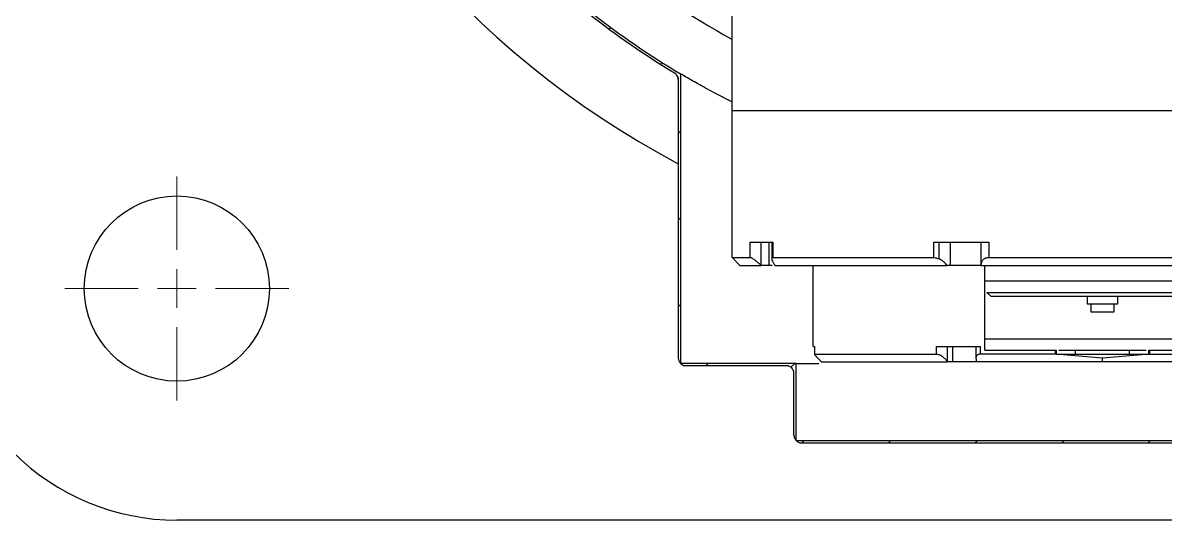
# Model space of a CAD drawing. Header units: millimetres. Extents: x -15 to 1174, y 15 to 856.
# Drawn here: x 78.4 to 137.6, y 346.2 to 372 of the extents above; entities that cross this region are included whole.
import ezdxf

# ---------------------------------------------------------------- set-up
doc = ezdxf.new("R2010")
doc.units = ezdxf.units.MM
doc.layers.get('0').update_dxf_attribs({"lineweight": 25})

# ---------------------------------------------------------------- blocks, each defined once
blk = doc.blocks.new('SW_HATCH_1')
at = {"color": 0, "linetype": 'Continuous', "lineweight": 18}
for p, q in [((-46.48337824200641, -10.56235375772979), (-46.39758211485387, -10.47655763057728)), ((-43.81633633417301, -12.38543991043087), (-43.72931560059054, -12.29841917684841)), ((-42.90127145765485, -15.96050309444611), (-42.78127140898199, -15.84050304577329)), ((-42.90127142771197, -20.45063112503748), (-42.78127137903906, -20.33063107636452)), ((-42.90127139776906, -24.94075915562952), (-42.78127134909618, -24.82075910695664)), ((-41.47038445815026, -28.00000027654791), (-41.3503844573502, -27.88000027574775)), ((-37.06203471833508, -28.08177859726584), (-36.86025636687265, -27.88000024580474)), ((-36.49012830386963, -32.00000024333654), (-36.37012830306954, -31.88000024253635)), ((-32.00000021339252, -32.00000021339373), (-31.88000021259241, -31.88000021259358)), ((-27.50987212291489, -32.00000018345084), (-27.38987212211475, -31.88000018265067)), ((-23.01974403243753, -32.00000015350796), (-22.89974403163747, -31.8800001527078)), ((-18.52961594195992, -32.00000012356512), (-18.40961594115986, -31.88000012276498))]:
    blk.add_line(p, q, dxfattribs=at)
blk = doc.blocks.new('SW_CENTERMARKSYMBOL_4')
at = {"color": 0, "linetype": 'Continuous', "lineweight": 18}
for p, q in [((0, 2.000000000000002), (0, 5.799999999999972)), ((0, 0), (0, 1.000000000000001)), ((-2.000000000000002, 0), (-5.8, 0)), ((0, 0), (-1.000000000000001, 0)), ((0, 0), (0, -1.000000000000001)), ((0, 0), (1.000000000000001, 0)), ((2.000000000000002, 0), (5.8, 0)), ((0, -2.000000000000057), (0, -5.800000000000027))]:
    blk.add_line(p, q, dxfattribs=at)

msp = doc.modelspace()

# ---------------------------------------------------------------- linework, layer by layer
at = {"color": 7, "linetype": 'Continuous', "lineweight": 25}
for p, q in [((115.1923894126203, 367.446807044695), (115.1923893726082, 373.446807044695)), ((112.3923984223101, 369.0742309588464), (112.3923985185208, 354.6468070260233)), ((112.5123984698164, 369.3691661463943), (112.5123985698611, 354.3668070268235)), ((115.1923982371053, 359.846806365225), (115.1923981864239, 367.4468070446952)), ((116.1204870934057, 360.6468070508845), (117.3022358336157, 360.6468070587646)), ((116.1204870987398, 359.8468063714141), (116.1204870934045, 360.6468070508845)), ((116.6904880052697, 359.4468070546853), (116.690487997267, 360.6468070546854)), ((117.0994432666689, 359.4468070574127), (117.0994432586668, 360.6468070574127)), ((117.2377625554925, 360.6468070583347), (117.2377625612967, 359.7764363594837)), ((117.3022358336157, 360.6468070587646), (117.3022358389512, 359.8468063792936)), ((125.642170241125, 360.6468071143795), (128.4951643075889, 360.6468071334053)), ((125.642170246457, 359.846806434909), (125.642170241122, 360.6468071143794)), ((125.9127472828574, 359.7826447340245), (125.912747277095, 360.6468071161843)), ((126.5123700601237, 359.4468071201832), (126.5123700521216, 360.6468071201829)), ((128.0825130753888, 360.6468071306532), (128.0825130833911, 359.4468071306534)), ((128.4951643075889, 360.6468071334053), (128.4951643129236, 359.8468064539344)), ((115.1923982371053, 359.8468063652245), (115.5923945799929, 359.4468070473629)), ((116.6829041164794, 359.4468070546351), (116.6904880052697, 359.4468070546853)), ((117.2681697723634, 359.4468070585378), (117.0994432666691, 359.4468070574127)), ((119.3923894939752, 355.2468070727034), (119.3923894659671, 359.4468070727032)), ((128.2923894951237, 355.046807132054), (128.2923894657817, 359.4468071320535)), ((128.3923966874094, 358.0468072757609), (128.5923941138632, 357.8468083619734)), ((133.5923894767921, 357.8468083953167), (133.5923894794595, 357.446807036277)), ((135.1923894794595, 357.4468070469473), (135.1923894767921, 357.8468084059864)), ((133.7923894794596, 357.4468070376113), (133.792389482127, 357.0468070376113)), ((134.9923894821269, 357.0468070456134), (134.9923894794595, 357.446807045613)), ((119.3923894939752, 355.2468070727034), (119.4501475317098, 355.2468070730886)), ((119.4486073173714, 355.2468070730783), (119.448607320065, 354.8428893170392)), ((119.4501475317098, 355.2468070730886), (119.4501475343772, 354.8468070730874)), ((125.7823857898967, 355.2468071153158), (128.0601512354482, 355.2468071305043)), ((125.7823857925641, 354.8468071153147), (125.7823857898967, 355.2468071153158)), ((126.3583960555183, 354.4468071191569), (126.3583960501829, 355.2468071191569)), ((126.6302871438175, 354.44680712097), (126.6302871384823, 355.2468071209701)), ((127.829010922343, 355.2468071289629), (127.8290109265405, 354.6173692302641)), ((128.0601512381158, 354.8468071305031), (128.0601512354486, 355.2468071305044)), ((131.951078373271, 354.8468071564508), (131.9510783719377, 355.0468071564519)), ((131.9510783719426, 355.0468071564519), (131.9923894951088, 355.0468071567273)), ((134.392389497776, 354.6468071727277), (131.9510783732709, 354.8468071564508)), ((131.9923894951088, 355.0468071567273), (131.992389496442, 354.8468071567273)), ((131.992389496442, 354.8468071567273), (136.7923894964421, 354.8468071887366)), ((132.992389496524, 354.8468071633959), (132.9923894951905, 355.0468071633958)), ((132.9923894951905, 355.0468071633958), (135.7923894951909, 355.0468071820681)), ((136.8337006196066, 354.8468071890111), (134.392389497776, 354.6468071727277)), ((135.7923894965242, 354.846807182068), (135.7923894951909, 355.0468071820681)), ((136.7923894964421, 354.8468071887366), (136.7923894951088, 355.0468071887366)), ((136.7923894951088, 355.0468071887366), (136.8337006182701, 355.0468071890119)), ((136.8337006182701, 355.0468071890118), (136.8337006196034, 354.8468071890113)), ((118.5124019968396, 354.3668070668351), (112.5123985698611, 354.3668070268235)), ((117.9924016013919, 354.2468070633674), (112.7923986882363, 354.2468070286907)), ((118.512402023514, 350.3668070668351), (118.5124019968396, 354.3668070668351)), ((118.5124019968396, 354.3668070668351), (119.6880877860664, 354.3668070746753)), ((126.3583960555183, 354.446807119157), (126.3426424175493, 354.4468071190522)), ((126.6302871438174, 354.4468071209703), (126.3583960555183, 354.4468071191571)), ((134.3923894991125, 354.4468071727319), (134.392389497776, 354.6468071727277)), ((118.3924019279189, 350.646807066035), (118.3924019065794, 353.846807066035)), ((118.512402023514, 350.3668070668351), (150.2723770294297, 350.3668072786297)), ((118.7924022486203, 350.2468070687024), (149.9923768059239, 350.2468072767625)), ((182.3923891538257, 346.2468071727286), (86.39238915382587, 346.2468071727362))]:
    msp.add_line(p, q, dxfattribs=at)
msp.add_circle((86.39238915382687, 358.2468071727364), 4.800000000000029, dxfattribs=at)
for centre, radius, start, end in [((134.3923891538307, 406.2468071727323), 47, 154.834968234325, 242.0899445491411), ((134.3923891538304, 406.2468071727324), 40.00000000000002, 220.0950227348636, 241.2702028248807), ((134.3923891538304, 406.2468071727324), 42.87999999999991, 224.4715597153511, 239.3187851633899), ((134.3923891538304, 406.2468071727324), 42.99999999999996, 224.6253086337533, 238.9270630654939), ((86.39238915382687, 358.2468071727364), 12.00000000000017, 179.9999999999957, 269.999999999996)]:
    msp.add_arc(centre, radius, start, end, dxfattribs=at)
for points, knots in [([(112.3923984223101, 369.0742309588464), (112.387880228832, 369.119061597926), (112.3788438419487, 369.2087228753615), (112.3102452265396, 369.3326286687723), (112.2365574198675, 369.3883313061888), (112.1988497901921, 369.4168355393652)], [0, 0, 0, 0, 0.3280827839016172, 0.656165562507672, 1, 1, 1, 1]), ([(112.3501412626205, 369.247236505532), (112.3569211946008, 369.2343750431821), (112.3794530758621, 369.1916322924646), (112.4000932420505, 369.1254537521096), (112.3938210891955, 369.0785741796866), (112.3930406994085, 369.0727413595397)], [0, 0, 0, 0, 0.2737125589286536, 0.9096343289891259, 1, 1, 1, 1]), ([(115.1923894095216, 367.9114650120046), (115.012171868989, 368.0004922778994), (114.4131268444122, 368.2964198581356), (113.6624343550533, 368.7079865707935), (112.9610211839739, 369.1030073489375), (112.5732466186449, 369.3333228236918), (112.5311292013633, 369.3581325871453), (112.5123984698164, 369.3691661463943)], [0, 0, 0, 0, 0.1016455039660098, 0.3378707380063902, 0.5749796274454835, 0.8109821775859859, 1, 1, 1, 1]), ([(116.6829041164794, 359.4468070546351), (116.6238403391755, 359.5005660492246), (116.5165165982112, 359.5982505637137), (116.3522498858014, 359.7277296884994), (116.232977285788, 359.8058101264618), (116.1564962502689, 359.8415279154117), (116.1323692713375, 359.8450646051516), (116.1204870987398, 359.8468063714138)], [0, 0, 0, 0, 0.2772061394234029, 0.5037063536953219, 0.7662957087518472, 0.8849041675157076, 1, 1, 1, 1]), ([(117.3022358389541, 359.8468063792937), (117.2880935480753, 359.8449124175568), (117.2593961325958, 359.8410692066276), (117.2323939331923, 359.8037734330804), (117.2418530583457, 359.7231455773678), (117.3040671448331, 359.5943844821225), (117.3729910607921, 359.4966769206749), (117.4081697723634, 359.446807059471)], [0, 0, 0, 0, 0.1209755942842172, 0.2454826393986575, 0.4964284302613378, 0.7429774736261334, 1, 1, 1, 1]), ([(125.642170246457, 359.846806434909), (125.6852788228218, 359.8436665063691), (125.7748467178104, 359.8371425890085), (125.8656712490997, 359.8012581654237), (125.9127823913073, 359.7826447340242)], [0, 0, 0, 0, 0.4812949592057738, 1, 1, 1, 1]), ([(126.3316148420098, 359.4468071189779), (126.2730091924397, 359.513927571582), (126.186603838763, 359.6128867417088), (126.0344241010386, 359.7225966784509), (125.9523719061969, 359.7631475265579), (125.9128071990426, 359.782700719904)], [0, 0, 0, 0, 0.5219009229687894, 0.7694656430579145, 0.9999999999999999, 0.9999999999999999, 0.9999999999999999, 0.9999999999999999]), ([(128.4951643129323, 359.8468064539347), (128.4626071499511, 359.8449124920683), (128.3965424336733, 359.8410692808701), (128.2805061672661, 359.8037735068178), (128.1716005122694, 359.7231456502576), (128.0971565091204, 359.5943845541064), (128.0874931734833, 359.4966769921285), (128.0825610147042, 359.4468071306542)], [0, 0, 0, 0, 0.120975594082368, 0.245482639386814, 0.4964284302533369, 0.7429774736226495, 1, 1, 1, 1]), ([(128.0825130833911, 359.4468071306532), (128.0213144109919, 359.4468071302451), (127.8919666897144, 359.4468071293826), (127.6638290004558, 359.4468071278612), (127.4218194081687, 359.4468071262474), (127.1841978084301, 359.4468071246628), (126.9658000404937, 359.4468071232064), (126.77860463437, 359.446807121958), (126.6349127656608, 359.4468071209998), (126.5377522541686, 359.4468071203517), (126.520830791472, 359.4468071202393), (126.5123700601237, 359.4468071201832)], [0, 0, 0, 0, 0.1009227808426307, 0.2133074332372838, 0.3256920856319339, 0.4380767380265821, 0.5504613904212431, 0.6628460428158964, 0.7752306952105595, 0.8876153476052154, 1, 1, 1, 1]), ([(128.2923894711166, 358.6468070009334), (128.4723899840877, 358.6468070021337), (129.2166109505572, 358.6468070070965), (130.6283595398936, 358.646807016511), (132.4905376697577, 358.6468070289292), (133.7584388706561, 358.6468070373841), (134.3923894711053, 358.6468070416116)], [0, 0, 0, 0, 0.09612013547214573, 0.3974134236480862, 0.6987067118240249, 1, 1, 1, 1]), ([(134.3923894711053, 358.6468070416116), (135.0263400715551, 358.6468070458392), (136.2942412724547, 358.6468070542946), (138.1564194023294, 358.6468070667126), (139.5681679916729, 358.6468070761271), (140.3123889581483, 358.6468070810899), (140.4923894711173, 358.6468070822903)], [0, 0, 0, 0, 0.3012932881766771, 0.6025865763533722, 0.9038798645300699, 1, 1, 1, 1]), ([(128.2923894911225, 355.6468071320536), (128.6623629692461, 355.6468071345208), (129.7713947853467, 355.6468071419166), (131.8470078386312, 355.6468071557579), (134.39238949149, 355.6468071727321), (136.9377711443355, 355.6468071897062), (139.0133841973658, 355.6468072035476), (140.1224160132292, 355.6468072109434), (140.4923894911232, 355.6468072134106)], [0, 0, 0, 0, 0.1000961661231409, 0.3000480830768341, 0.5000000000305286, 0.6999519169842228, 0.8999038339379172, 1, 1, 1, 1]), ([(119.450147534377, 354.8468070730871), (119.4495048434155, 354.8447494067943), (119.448188416547, 354.8405346794115), (119.4741270478203, 354.8078518465007), (119.5140525407196, 354.7624667227101), (119.5819724752159, 354.6891782745636), (119.6846053440503, 354.5823388530056), (119.7741529725604, 354.4920338744841), (119.8190004732862, 354.4468070755483)], [0, 0, 0, 0, 0.1222377294551782, 0.2503801065103957, 0.371332311751897, 0.5010574533394168, 0.7501181595112283, 0.9999999999999999, 0.9999999999999999, 0.9999999999999999, 0.9999999999999999]), ([(125.7823857925643, 354.8468071153147), (125.8091492535831, 354.8446784046737), (125.8644363042767, 354.8402809863787), (125.9528856423384, 354.8081624784232), (126.0390769796791, 354.7624547739571), (126.1433014147526, 354.6893579871536), (126.2557302450709, 354.581954272399), (126.3137042016916, 354.4918056202353), (126.3426424175493, 354.4468071190519)], [0, 0, 0, 0, 0.12153444600877, 0.2510617394665637, 0.3688564731025211, 0.501751684259044, 0.7512949235808768, 1, 1, 1, 1]), ([(128.0601512381156, 354.8468071305028), (128.0325943263842, 354.8447494640274), (127.9761493766229, 354.8405347362685), (127.9131165245516, 354.8078519027987), (127.8670542473646, 354.7624667784337), (127.8310987518656, 354.6891783295946), (127.8215209095899, 354.582338907268), (127.8529880773139, 354.4920339283586), (127.8687475547096, 354.4468071292288)], [0, 0, 0, 0, 0.1222377293885503, 0.2503801065049714, 0.371332311617727, 0.5010574533367225, 0.7501181595100082, 1, 1, 1, 1]), ([(132.1323934951088, 355.046807157661), (132.1784730060144, 355.0468071579683), (132.2898859814468, 355.0468071587111), (132.6025040220974, 355.0468071607959), (132.8624276708261, 355.0468071625292), (132.9923894951905, 355.0468071633958)], [0, 0, 0, 0, 0.2607096975545189, 0.6303548487769648, 1, 1, 1, 1]), ([(135.7923894951909, 355.0468071820681), (135.9223513195533, 355.0468071829347), (136.1822749682786, 355.046807184668), (136.4948930088586, 355.0468071867528), (136.6063059842474, 355.0468071874957), (136.6523854951088, 355.046807187803)], [0, 0, 0, 0, 0.3696451513155235, 0.739290302631817, 1, 1, 1, 1]), ([(112.3923985185208, 354.6468070260233), (112.3924521506559, 354.6420930854881), (112.3930150524772, 354.592617417416), (112.4127988622258, 354.4983287175057), (112.4745793897462, 354.3955043105919), (112.5606892160397, 354.3148312866347), (112.6640820868057, 354.2584842207926), (112.7507087541146, 354.2506009366031), (112.7923986882363, 354.2468070286907)], [0, 0, 0, 0, 0.02260422924746293, 0.2372451105244766, 0.4518859961542528, 0.5862261967236984, 0.8008672948436383, 1, 1, 1, 1]), ([(118.3924019065794, 353.846807066035), (118.3892889648001, 353.8843853909564), (118.3824561153526, 353.9668691169256), (118.3238973650255, 354.0834245393923), (118.239347152197, 354.1680161239983), (118.1360270870124, 354.2254813491484), (118.054811042842, 354.2455100898524), (118.0012280949156, 354.2466236339365), (117.9924016013919, 354.2468070633674)], [0, 0, 0, 0, 0.1795805470200251, 0.3941759687463619, 0.6087714762930265, 0.7430833171390812, 0.9576791959908478, 1, 1, 1, 1]), ([(127.8826007665306, 354.4468071293208), (127.8662280056328, 354.4468071292117), (127.7656780504937, 354.4468071285411), (127.5052183045852, 354.4468071268042), (127.1613618015233, 354.4468071245112), (126.8371069261002, 354.4468071223487), (126.699227071245, 354.4468071214296), (126.6302871438174, 354.44680712097)], [0, 0, 0, 0, 0.04637104788010621, 0.2847782859101091, 0.5231855239401119, 0.7615927619701063, 0.9999999999999999, 0.9999999999999999, 0.9999999999999999, 0.9999999999999999]), ([(118.3924019279189, 350.646807066035), (118.395475763962, 350.6093697677444), (118.4022357843904, 350.5270371717053), (118.4531953304854, 350.4258022119738), (118.5311051272515, 350.3371429890368), (118.6319073589569, 350.272210040775), (118.7297192827629, 350.2481361577658), (118.783441383699, 350.2469970690861), (118.7924022486203, 350.2468070687024)], [0, 0, 0, 0, 0.1789457932767335, 0.3935399289885926, 0.5278507541006656, 0.7424452703484031, 0.957039782472246, 0.9999999999999999, 0.9999999999999999, 0.9999999999999999, 0.9999999999999999])]:
    msp.add_open_spline(points, degree=3, knots=knots, dxfattribs=at)
for points in [[(134.3923894123575, 367.4468071727323), (133.5546331148068, 367.4468071671457), (131.8791205197054, 367.4468071559725), (129.4088545104975, 367.4468071394992), (127.0238575416591, 367.4468071235946), (124.7649405342098, 367.4468071085308), (122.6707431172698, 367.4468070945654), (120.7771388962973, 367.4468070819377), (119.1163738035542, 367.4468070708628), (117.7174393270566, 367.4468070615339), (116.6021244372071, 367.4468070540962), (115.7975258895589, 367.4468070487306), (115.2875041404312, 367.4468070453296), (115.224100171093, 367.4468070449067), (115.1923981864239, 367.4468070446952)], [(153.592380638817, 367.4468073007686), (153.5606786541249, 367.4468073005576), (153.4972746847407, 367.4468073001355), (152.9872529355455, 367.4468072967341), (152.1826543878321, 367.4468072913687), (151.0673394979209, 367.446807283931), (149.6684050213659, 367.4468072746021), (148.007639928571, 367.4468072635271), (146.114035707553, 367.4468072508994), (144.0198382905748, 367.446807236934), (141.760921283095, 367.4468072218702), (139.3759243142346, 367.4468072059656), (136.9056583050127, 367.4468071894925), (135.2301457099093, 367.446807178319), (134.3923894123575, 367.4468071727323)], [(115.1923982371053, 359.846806365225), (115.2317781752136, 359.8468063654877), (115.3105380514303, 359.846806366013), (115.85050408297, 359.8468063696138), (116.1204870987398, 359.8468063714142)], [(117.3022358389538, 359.8468063792936), (117.7974704202023, 359.8468063825962), (118.7879395826991, 359.8468063892016), (120.7682092121355, 359.8468064024071), (123.0348930897886, 359.8468064175229), (124.7730778609008, 359.8468064291137), (125.6421702464569, 359.846806434909)], [(128.4951643129321, 359.8468064539343), (129.4598891911982, 359.8468064603678), (131.3893389477305, 359.8468064732346), (134.3923886850746, 359.8468064932607), (137.395438438779, 359.8468065132868), (139.3248882380215, 359.8468065261536), (140.2896131376427, 359.8468065325871)], [(115.592394579993, 359.4468070473626), (115.6388354515259, 359.4468070476722), (115.7317171945918, 359.4468070482914), (116.3658418091835, 359.4468070525206), (116.6829041164794, 359.4468070546351)], [(117.0994432666691, 359.4468070574127), (117.0706184717878, 359.4468070572205), (117.0129688820252, 359.446807056836), (116.9113532198519, 359.4468070561583), (116.803020572971, 359.4468070554358), (116.7279988611701, 359.4468070549354), (116.6904880052697, 359.4468070546853)], [(117.4081697723634, 359.446807059471), (117.9157485778075, 359.4468070628557), (118.9309061886958, 359.4468070696252), (121.0424908004738, 359.4468070837065), (123.4918444135722, 359.44680710004), (125.3850246991973, 359.4468071126652), (126.3316148420098, 359.4468071189779)], [(126.5123700601237, 359.4468071201832), (126.5089298396156, 359.4468071201603), (126.5020493985992, 359.4468071201145), (126.4642843548284, 359.4468071198625), (126.409170329386, 359.4468071194951), (126.3574666711353, 359.4468071191503), (126.3316148420099, 359.4468071189779)], [(128.0825610147042, 359.4468071306542), (129.1108137369444, 359.4468071375109), (131.1673191814249, 359.4468071512243), (134.392389520226, 359.4468071727313), (137.6174598576542, 359.4468071942379), (139.6739652985661, 359.4468072079518), (140.702218019022, 359.4468072148088)], [(128.3923966874094, 358.0468072757611), (128.4147269309518, 358.0468072759098), (128.4593874180365, 358.0468072762072), (128.8161628388158, 358.0468072785866), (129.3706748866278, 358.0468072822844), (130.1226044032104, 358.0468072872987), (131.0374308276628, 358.0468072933992), (132.0815047898351, 358.0468073003618), (133.2142998589447, 358.0468073079159), (134.3923894752223, 358.0468073157722), (135.570479091503, 358.0468073236283), (136.703274160622, 358.0468073311825), (137.7473481228096, 358.046807338145), (138.6621745472825, 358.0468073442456), (139.4141040638902, 358.04680734926), (139.9686161117307, 358.0468073529577), (140.325391532541, 358.0468073553371), (140.3700520196475, 358.0468073556345), (140.3923822632008, 358.0468073557832)], [(128.5923941138632, 357.8468083619734), (128.6139800246425, 357.8468083621174), (128.6571518462011, 357.8468083624054), (129.0020348917685, 357.8468083647052), (129.5380634204029, 357.8468083682798), (130.2649289123268, 357.846808373127), (131.1492614785714, 357.8468083790242), (132.1585333815661, 357.8468083857547), (133.2535690557862, 357.8468083930568), (134.012782669635, 357.8468083981204), (134.3923894765592, 357.8468084006522)], [(134.3923894765592, 357.8468084006522), (134.7719962834844, 357.8468084031833), (135.5312098973346, 357.8468084082455), (136.6262455715644, 357.8468084155481), (137.6355174745738, 357.8468084222785), (138.5198500408382, 357.8468084281758), (139.2467155327863, 357.8468084330229), (139.7827440614483, 357.8468084365975), (140.1276271070457, 357.8468084388972), (140.1707989286251, 357.8468084391857), (140.1923848394149, 357.8468084393299)], [(133.5923894794595, 357.446807036277), (133.6044147376878, 357.4468070363574), (133.6284652541445, 357.4468070365184), (133.8134646246388, 357.4468070377519), (134.0779005743139, 357.4468070395153), (134.2875598444037, 357.4468070409134), (134.3923894794487, 357.4468070416124)], [(134.3923894794487, 357.4468070416124), (134.4972191144937, 357.4468070423115), (134.7068783845839, 357.4468070437097), (134.9713143342639, 357.4468070454731), (135.1563137047653, 357.4468070467068), (135.1803642212281, 357.4468070468671), (135.1923894794595, 357.4468070469473)], [(133.792389482127, 357.0468070376113), (133.8014084257982, 357.0468070376713), (133.8194463131406, 357.0468070377913), (133.9581958410114, 357.0468070387167), (134.1565228032677, 357.0468070400391), (134.313767255835, 357.0468070410879), (134.3923894821187, 357.0468070416123)], [(134.3923894821187, 357.0468070416123), (134.4710117084025, 357.0468070421365), (134.6282561609702, 357.046807043185), (134.8265831232302, 357.0468070445076), (134.9653326511063, 357.0468070454328), (134.9833705384534, 357.0468070455532), (134.9923894821269, 357.0468070456134)], [(119.4501475343772, 354.8468070730884), (119.5149926040851, 354.8468070735207), (119.6446827435009, 354.8468070743851), (120.0616042489369, 354.8468070771656), (120.6357168391364, 354.8468070809941), (121.3765221610118, 354.8468070859342), (122.270245155449, 354.8468070918942), (123.3099357443245, 354.8468070988274), (124.4736588306378, 354.8468071065877), (125.346143471922, 354.8468071124063), (125.7823857925641, 354.8468071153156)], [(131.9510783732707, 354.8468071564517), (131.282098006654, 354.8468071519906), (129.9441372734207, 354.8468071430684), (128.6881465832168, 354.8468071346923), (128.060151238115, 354.8468071305041)], [(128.2923894951237, 355.046807132054), (128.8846520804688, 355.0468071360034), (130.0691772511589, 355.0468071439022), (131.323777998348, 355.0468071522687), (131.9510783719426, 355.0468071564519)], [(136.8337006182701, 355.0468071890119), (137.461000991869, 355.0468071931953), (138.7156017390666, 355.046807201562), (139.9001269097716, 355.0468072094606), (140.4923894951241, 355.04680721341)], [(136.8337006196065, 354.8468071890116), (137.5026809862268, 354.846807193473), (138.8406417194671, 354.8468072023956), (140.0966324096852, 354.8468072107711), (140.7246277547942, 354.846807214959)], [(119.8190004732862, 354.4468070755483), (119.8718379417416, 354.4468070759006), (119.9775128786524, 354.446807076605), (120.3814365097454, 354.4468070792987), (120.958986991777, 354.4468070831501), (121.7203878422405, 354.4468070882276), (122.6499732629846, 354.4468070944267), (123.7391971172308, 354.4468071016902), (124.9633111594139, 354.4468071098532), (125.8828653315041, 354.4468071159857), (126.3426424175492, 354.4468071190519)], [(134.3923894991125, 354.4468071727319), (133.8287274086962, 354.4468071689732), (132.7014032278636, 354.4468071614556), (131.0346288915488, 354.4468071503405), (129.4065912182392, 354.4468071394838), (128.3813621092194, 354.4468071326472), (127.8687475547096, 354.4468071292288)], [(140.9160314435509, 354.4468072162351), (140.4034168890348, 354.4468072128169), (139.3781877800027, 354.4468072059806), (137.7501501066817, 354.4468071951236), (136.0833757703606, 354.4468071840087), (134.9560515895285, 354.4468071764908), (134.3923894991125, 354.4468071727319)]]:
    msp.add_open_spline(points, degree=3, dxfattribs=at)

# ---------------------------------------------------------------- block references
at = {"color": 7, "linetype": 'Continuous', "lineweight": 18}
msp.add_blockref('SW_HATCH_1', (155.2936698985578, 382.2468073121145), dxfattribs=at)
at = {"color": 7, "linetype": 'Continuous', "lineweight": 0}
msp.add_blockref('SW_CENTERMARKSYMBOL_4', (86.39238915382687, 358.2468071727364), dxfattribs=at)

doc.saveas('drawing.dxf')
